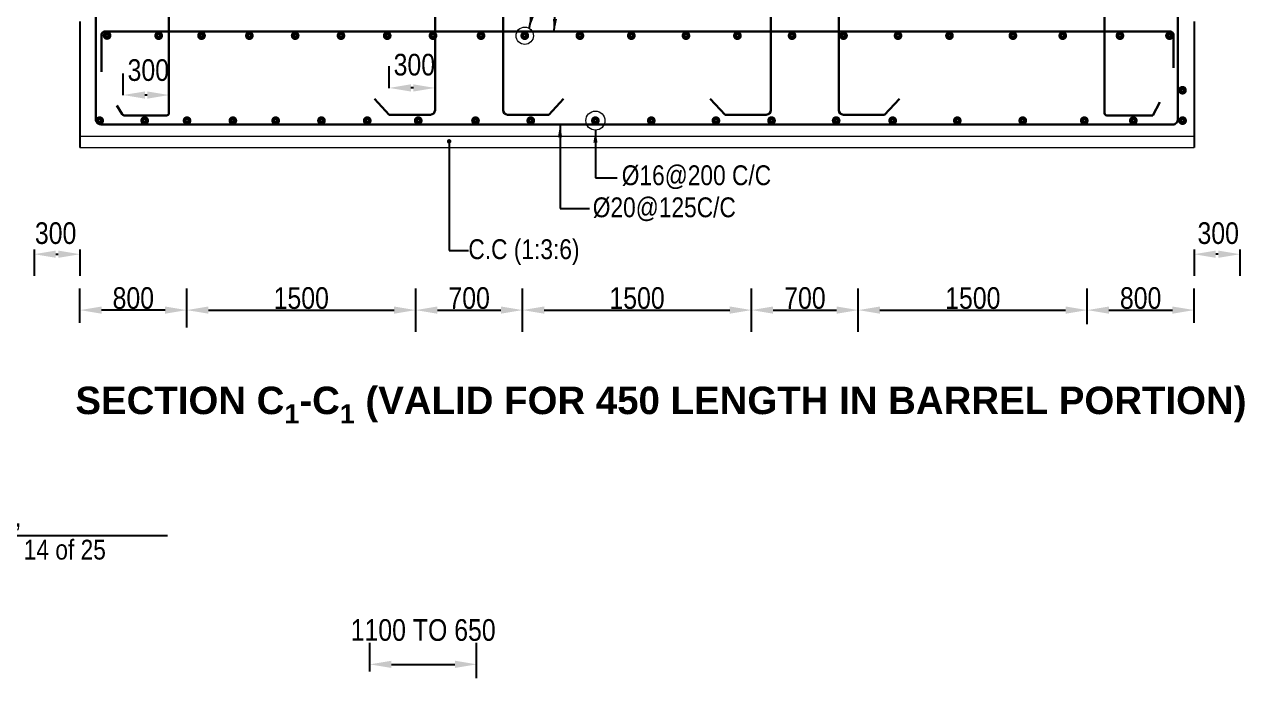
# Model space of a CAD drawing. Extents: x -119161 to 3778985, y -718511 to -30958.
# Drawn here: x 2988497 to 3002008, y -252135 to -244744 of the extents above; entities that cross this region are included whole.
import ezdxf

# ---------------------------------------------------------------- set-up
doc = ezdxf.new("R2010")
doc.units = 0
doc.header["$MEASUREMENT"] = 0
doc.layers.get('DEFPOINTS').update_dxf_attribs({"linetype": 'CONTINUOUS'})
doc.layers.add('Dim', color=7, linetype='CONTINUOUS', lineweight=9)
doc.layers.add('ROD', color=1, linetype='CONTINUOUS', lineweight=30)
doc.layers.add('LINE', color=7, linetype='CONTINUOUS')
doc.layers.add('TXT', color=7, linetype='CONTINUOUS')
doc.styles.add('ARIAL', font='ARIALN.TTF')
doc.styles.add('DIM', font='isocp3.shx')
doc.styles.add('dimText', font='ARIALN.TTF')
doc.styles.get("Standard").update_dxf_attribs({"font": 'times.ttf', "height": 250})
doc.dimstyles.new('3', dxfattribs={"dimtxt": 225, "dimasz": 350, "dimexe": 100, "dimexo": 25, "dimgap": 9, "dimtad": 0, "dimdec": 0, "dimzin": 0, "dimdsep": 46, "dimtxsty": 'Standard', "dimcen": 0, "dimclrt": 256, "dimadec": 0, "dimazin": 0, "dimtfac": 1, "dimtdec": 0, "dimtofl": 0, "dimtmove": 2, "dimatfit": 3, "dimfxl": 1, "dimtolj": 1, "dimtzin": 0, "dimarcsym": 0})
doc.dimstyles.new('dim n_120', dxfattribs={"dimtxt": 240, "dimasz": 240, "dimexe": 240, "dimexo": 150, "dimgap": 100, "dimtad": 2, "dimdec": 0, "dimzin": 0, "dimdsep": 46, "dimtxsty": 'DIM', "dimcen": 350, "dimclrd": 5, "dimclre": 5, "dimclrt": 7, "dimadec": 0, "dimazin": 0, "dimtfac": 1, "dimtdec": 0, "dimtmove": 0, "dimatfit": 3, "dimfxl": 240, "dimfxlon": 1, "dimtolj": 1, "dimtzin": 0, "dimarcsym": 0})
doc.dimstyles.new('dim_70', dxfattribs={"dimtxt": 140, "dimasz": 140, "dimexe": 70, "dimexo": 40, "dimgap": 50, "dimtad": 1, "dimdec": 0, "dimzin": 0, "dimdsep": 46, "dimtxsty": 'ARIAL', "dimcen": 0.09, "dimclrd": 5, "dimclre": 5, "dimclrt": 7, "dimadec": 0, "dimazin": 0, "dimtfac": 1, "dimtdec": 0, "dimtmove": 0, "dimatfit": 3, "dimfxl": 1, "dimtolj": 1, "dimtzin": 0, "dimarcsym": 0})

# ---------------------------------------------------------------- blocks, each defined once
blk = doc.blocks.new('*D1207')
at = {"layer": 'DEFPOINTS', "color": 0, "lineweight": -2, "ltscale": 50}
for p in [(2993505, -251833), (2992321, -252062), (2993505, -252135)]:
    blk.add_point(p, dxfattribs=at)
at = {"layer": 'Dim', "color": 5, "lineweight": -2, "ltscale": 50}
for p, q in [((2992321, -251912), (2992321, -251593)), ((2993505, -251985), (2993505, -251593)), ((2992561, -251833), (2993265, -251833))]:
    blk.add_line(p, q, dxfattribs=at)
for points in [[(2992561, -251793), (2992561, -251873), (2992321, -251833)], [(2993265, -251793), (2993265, -251873), (2993505, -251833)]]:
    blk.add_solid(points, dxfattribs=at)
at = {"layer": 'Dim', "color": 7, "ltscale": 50, "insert": (2992913, -251454), "char_height": 240, "attachment_point": 5, "style": 'dimText'}
blk.add_mtext('\\A1;1100 TO 650', dxfattribs=at)
blk = doc.blocks.new('*D1225')
at = {"layer": 'DEFPOINTS', "color": 0, "lineweight": -2, "ltscale": 50}
for p in [(2992537, -245448), (2992537, -245600), (2993044, -245600)]:
    blk.add_point(p, dxfattribs=at)
at = {"layer": 'Dim', "color": 5, "lineweight": -2, "ltscale": 50}
for p, q in [((2992537, -245450), (2992537, -245208)), ((2993044, -245450), (2993044, -245208)), ((2992804, -245448), (2992777, -245448))]:
    blk.add_line(p, q, dxfattribs=at)
for points in [[(2992777, -245408), (2992777, -245488), (2992537, -245448)], [(2992804, -245408), (2992804, -245488), (2993044, -245448)]]:
    blk.add_solid(points, dxfattribs=at)
at = {"layer": 'Dim', "color": 7, "ltscale": 50, "insert": (2992815, -245192), "char_height": 240, "attachment_point": 5, "style": 'dimText'}
blk.add_mtext('\\A1;300', dxfattribs=at)
blk = doc.blocks.new('*D1226')
at = {"layer": 'DEFPOINTS', "color": 0, "lineweight": -2, "ltscale": 50}
for p in [(2989591, -245527), (2989591, -245679), (2990098, -245679)]:
    blk.add_point(p, dxfattribs=at)
at = {"layer": 'Dim', "color": 5, "lineweight": -2, "ltscale": 50}
for p, q in [((2989591, -245529), (2989591, -245287)), ((2990098, -245529), (2990098, -245287)), ((2989858, -245527), (2989831, -245527))]:
    blk.add_line(p, q, dxfattribs=at)
for points in [[(2989831, -245487), (2989831, -245567), (2989591, -245527)], [(2989858, -245487), (2989858, -245567), (2990098, -245527)]]:
    blk.add_solid(points, dxfattribs=at)
at = {"layer": 'Dim', "color": 7, "ltscale": 50, "insert": (2989869, -245252), "char_height": 240, "attachment_point": 5, "style": 'dimText'}
blk.add_mtext('\\A1;300', dxfattribs=at)
blk = doc.blocks.new('*D1234')
at = {"layer": 'DEFPOINTS', "color": 0, "lineweight": -2, "ltscale": 50}
for p in [(2988605, -247088), (2989112, -247088), (2989112, -247290)]:
    blk.add_point(p, dxfattribs=at)
at = {"layer": 'Dim', "color": 5, "lineweight": -2, "ltscale": 50}
for p, q in [((2988605, -247238), (2988605, -247530)), ((2989112, -247238), (2989112, -247530)), ((2988845, -247290), (2988872, -247290))]:
    blk.add_line(p, q, dxfattribs=at)
for points in [[(2988845, -247250), (2988845, -247330), (2988605, -247290)], [(2988872, -247250), (2988872, -247330), (2989112, -247290)]]:
    blk.add_solid(points, dxfattribs=at)
at = {"layer": 'Dim', "color": 7, "ltscale": 50, "insert": (2988843, -247058), "char_height": 240, "attachment_point": 5, "style": 'dimText'}
blk.add_mtext('\\A1;300', dxfattribs=at)
blk = doc.blocks.new('*D1235')
at = {"layer": 'DEFPOINTS', "color": 0, "lineweight": -2, "ltscale": 50}
for p in [(3001449, -247088), (3001956, -247088), (3001449, -247290)]:
    blk.add_point(p, dxfattribs=at)
at = {"layer": 'Dim', "color": 5, "lineweight": -2, "ltscale": 50}
for p, q in [((3001449, -247238), (3001449, -247530)), ((3001956, -247238), (3001956, -247530)), ((3001716, -247290), (3001689, -247290))]:
    blk.add_line(p, q, dxfattribs=at)
for points in [[(3001689, -247250), (3001689, -247330), (3001449, -247290)], [(3001716, -247250), (3001716, -247330), (3001956, -247290)]]:
    blk.add_solid(points, dxfattribs=at)
at = {"layer": 'Dim', "color": 7, "ltscale": 50, "insert": (3001716, -247058), "char_height": 240, "attachment_point": 5, "style": 'dimText'}
blk.add_mtext('\\A1;300', dxfattribs=at)
blk = doc.blocks.new('*D1239')
at = {"layer": 'DEFPOINTS', "color": 0, "lineweight": -2, "ltscale": 50}
for p in [(2989112, -247909), (2989112, -248199), (2990295, -248251)]:
    blk.add_point(p, dxfattribs=at)
at = {"layer": 'Dim', "color": 5, "lineweight": -2, "ltscale": 50}
for p, q in [((2989112, -248049), (2989112, -247669)), ((2990295, -248101), (2990295, -247669)), ((2990055, -247909), (2989352, -247909))]:
    blk.add_line(p, q, dxfattribs=at)
for points in [[(2989352, -247869), (2989352, -247949), (2989112, -247909)], [(2990055, -247869), (2990055, -247949), (2990295, -247909)]]:
    blk.add_solid(points, dxfattribs=at)
at = {"layer": 'Dim', "color": 7, "ltscale": 50, "insert": (2989703, -247777), "char_height": 240, "attachment_point": 5, "style": 'dimText'}
blk.add_mtext('\\A1;800', dxfattribs=at)
blk = doc.blocks.new('*D1240')
at = {"layer": 'DEFPOINTS', "color": 0, "lineweight": -2, "ltscale": 50}
for p in [(3001449, -247909), (3000266, -248216), (3001449, -248199)]:
    blk.add_point(p, dxfattribs=at)
at = {"layer": 'Dim', "color": 5, "lineweight": -2, "ltscale": 50}
for p, q in [((3000266, -248066), (3000266, -247669)), ((3001449, -248049), (3001449, -247669)), ((3000506, -247909), (3001209, -247909))]:
    blk.add_line(p, q, dxfattribs=at)
for points in [[(3000506, -247869), (3000506, -247949), (3000266, -247909)], [(3001209, -247869), (3001209, -247949), (3001449, -247909)]]:
    blk.add_solid(points, dxfattribs=at)
at = {"layer": 'Dim', "color": 7, "ltscale": 50, "insert": (3000857, -247777), "char_height": 240, "attachment_point": 5, "style": 'dimText'}
blk.add_mtext('\\A1;800', dxfattribs=at)
blk = doc.blocks.new('*D1241')
at = {"layer": 'DEFPOINTS', "color": 0, "lineweight": -2, "ltscale": 50}
for p in [(2994013, -247909), (2992830, -248454), (2994013, -248454)]:
    blk.add_point(p, dxfattribs=at)
at = {"layer": 'Dim', "color": 5, "lineweight": -2, "ltscale": 50}
for p, q in [((2992830, -248149), (2992830, -247669)), ((2994013, -248149), (2994013, -247669)), ((2993070, -247909), (2993773, -247909))]:
    blk.add_line(p, q, dxfattribs=at)
for points in [[(2993070, -247869), (2993070, -247949), (2992830, -247909)], [(2993773, -247869), (2993773, -247949), (2994013, -247909)]]:
    blk.add_solid(points, dxfattribs=at)
at = {"layer": 'Dim', "color": 7, "ltscale": 50, "insert": (2993422, -247777), "char_height": 240, "attachment_point": 5, "style": 'dimText'}
blk.add_mtext('\\A1;700', dxfattribs=at)
blk = doc.blocks.new('*D1242')
at = {"layer": 'DEFPOINTS', "color": 0, "lineweight": -2, "ltscale": 50}
for p in [(2992830, -247909), (2990295, -248177), (2992830, -248095)]:
    blk.add_point(p, dxfattribs=at)
at = {"layer": 'Dim', "color": 5, "lineweight": -2, "ltscale": 50}
for p, q in [((2990295, -248027), (2990295, -247669)), ((2992830, -247945), (2992830, -247669)), ((2990535, -247909), (2992590, -247909))]:
    blk.add_line(p, q, dxfattribs=at)
for points in [[(2990535, -247869), (2990535, -247949), (2990295, -247909)], [(2992590, -247869), (2992590, -247949), (2992830, -247909)]]:
    blk.add_solid(points, dxfattribs=at)
at = {"layer": 'Dim', "color": 7, "ltscale": 50, "insert": (2991563, -247777), "char_height": 240, "attachment_point": 5, "style": 'dimText'}
blk.add_mtext('\\A1;1500', dxfattribs=at)
blk = doc.blocks.new('*D1243')
at = {"layer": 'DEFPOINTS', "color": 0, "lineweight": -2, "ltscale": 50}
for p in [(2997731, -247909), (2996548, -248454), (2997731, -248454)]:
    blk.add_point(p, dxfattribs=at)
at = {"layer": 'Dim', "color": 5, "lineweight": -2, "ltscale": 50}
for p, q in [((2996548, -248149), (2996548, -247669)), ((2997731, -248149), (2997731, -247669)), ((2996788, -247909), (2997491, -247909))]:
    blk.add_line(p, q, dxfattribs=at)
for points in [[(2996788, -247869), (2996788, -247949), (2996548, -247909)], [(2997491, -247869), (2997491, -247949), (2997731, -247909)]]:
    blk.add_solid(points, dxfattribs=at)
at = {"layer": 'Dim', "color": 7, "ltscale": 50, "insert": (2997140, -247777), "char_height": 240, "attachment_point": 5, "style": 'dimText'}
blk.add_mtext('\\A1;700', dxfattribs=at)
blk = doc.blocks.new('*D1244')
at = {"layer": 'DEFPOINTS', "color": 0, "lineweight": -2, "ltscale": 50}
for p in [(2996548, -247909), (2994013, -248177), (2996548, -248095)]:
    blk.add_point(p, dxfattribs=at)
at = {"layer": 'Dim', "color": 5, "lineweight": -2, "ltscale": 50}
for p, q in [((2994013, -248027), (2994013, -247669)), ((2996548, -247945), (2996548, -247669)), ((2994253, -247909), (2996308, -247909))]:
    blk.add_line(p, q, dxfattribs=at)
for points in [[(2994253, -247869), (2994253, -247949), (2994013, -247909)], [(2996308, -247869), (2996308, -247949), (2996548, -247909)]]:
    blk.add_solid(points, dxfattribs=at)
at = {"layer": 'Dim', "color": 7, "ltscale": 50, "insert": (2995281, -247777), "char_height": 240, "attachment_point": 5, "style": 'dimText'}
blk.add_mtext('\\A1;1500', dxfattribs=at)
blk = doc.blocks.new('*D1245')
at = {"layer": 'DEFPOINTS', "color": 0, "lineweight": -2, "ltscale": 50}
for p in [(3000266, -247909), (2997731, -248177), (3000266, -248095)]:
    blk.add_point(p, dxfattribs=at)
at = {"layer": 'Dim', "color": 5, "lineweight": -2, "ltscale": 50}
for p, q in [((2997731, -248027), (2997731, -247669)), ((3000266, -247945), (3000266, -247669)), ((2997971, -247909), (3000026, -247909))]:
    blk.add_line(p, q, dxfattribs=at)
for points in [[(2997971, -247869), (2997971, -247949), (2997731, -247909)], [(3000026, -247869), (3000026, -247949), (3000266, -247909)]]:
    blk.add_solid(points, dxfattribs=at)
at = {"layer": 'Dim', "color": 7, "ltscale": 50, "insert": (2998999, -247777), "char_height": 240, "attachment_point": 5, "style": 'dimText'}
blk.add_mtext('\\A1;1500', dxfattribs=at)

msp = doc.modelspace()

# ---------------------------------------------------------------- linework, layer by layer
at = {"layer": 'Dim'}
for centre, radius in [((2994037.7, -244870.6, 0), 96.1), ((2994819.6, -245810.5, 0), 105.5)]:
    msp.add_circle(centre, radius, dxfattribs=at)
at = {"layer": 'LINE'}
for p, q in [((2989111.9, -244714.1, 0), (2989111.9, -246108.4, 0)), ((3001449, -244714.1, 0), (3001449, -246108.4, 0))]:
    msp.add_line(p, q, dxfattribs=at)
at = {"layer": 'LINE', "lineweight": 18}
for p, q in [((2989111.9, -245981.6, 0), (3001449, -245981.6, 0)), ((2989111.9, -246108.4, 0), (3001449, -246108.4, 0))]:
    msp.add_line(p, q, dxfattribs=at)
at = {"layer": 'ROD'}
for p, q in [((2989288, -245793.2, 0), (2989298.6, -234586.8, 0)), ((2990097.6, -245728.2, 0), (2990097.6, -234591.5, 0)), ((2993043.9, -245693.8, 0), (2993043.9, -234569.5, 0)), ((2993797.5, -245693.8, 0), (2993797.5, -234574.3, 0)), ((2996761.9, -245693.8, 0), (2996761.9, -234569.5, 0)), ((2997515.5, -245693.8, 0), (2997515.5, -234574.3, 0)), ((3000457.6, -245728.2, 0), (3000457.6, -234627, 0)), ((3001270.6, -245793.2, 0), (3001260, -234624.1, 0)), ((2989352, -244857.8, 0), (2989352, -245269.5, 0)), ((2993782.3, -244824, 0), (2989385.8, -244824, 0)), ((2993782.3, -244824, 0), (3001186.3, -244824, 0)), ((3001220.1, -244857.8, 0), (3001220.1, -245225.8, 0)), ((2992373.3, -245567.2, 0), (2992536.9, -245744.5, 0)), ((2994468, -245567.2, 0), (2994304.5, -245744.5, 0)), ((2996091.3, -245567.2, 0), (2996254.9, -245744.5, 0)), ((2998186, -245567.2, 0), (2998022.5, -245744.5, 0)), ((2989520.4, -245642.4, 0), (2989581.6, -245738, 0)), ((2989610, -245753.6, 0), (2990072.2, -245753.6, 0)), ((2992536.9, -245744.5, 0), (2992993.2, -245744.5, 0)), ((2994304.5, -245744.5, 0), (2993848.2, -245744.5, 0)), ((2996254.9, -245744.5, 0), (2996711.2, -245744.5, 0)), ((2998022.5, -245744.5, 0), (2997566.2, -245744.5, 0)), ((3000992.8, -245753.6, 0), (3000482.9, -245753.6, 0)), ((2993782.3, -245854.9, 0), (2989347.1, -245852.4, 0)), ((2993782.3, -245854.9, 0), (3001211.5, -245852.4, 0))]:
    msp.add_line(p, q, dxfattribs=at)
at = {"layer": 'ROD', "const_width": 51.9, "elevation": 0}
for points in [[(2989434.1, -244860.2, -1), (2989391.8, -244874.3, -1)], [(2990005.1, -244862.2, -1), (2989962.8, -244876.3, -1)], [(2990479.9, -244862.2, -1), (2990437.6, -244876.3, -1)], [(2991009.6, -244862.2, -1), (2990967.2, -244876.3, -1)], [(2991474.2, -244862.2, 1), (2991516.6, -244876.3, 1)], [(2991981.2, -244862.2, 1), (2992023.5, -244876.3, 1)], [(2992493.4, -244862.2, 1), (2992535.8, -244876.3, 1)], [(2993000.4, -244862.2, 1), (2993042.8, -244876.3, 1)], [(2993574.3, -244862.2, -1.0016556), (2993532.1, -244876.3, -1.0016556)], [(2994058.9, -244862.2, -1), (2994016.5, -244876.3, -1)], [(2994669.4, -244862.2, -1), (2994627.1, -244876.3, -1)], [(2995238.9, -244862.2, -1), (2995196.6, -244876.3, -1)], [(2995843.8, -244862.2, -1), (2995801.5, -244876.3, -1)], [(2996413.4, -244862.2, -1), (2996371.1, -244876.3, -1)], [(2997018.7, -244862.2, -1), (2996976.4, -244876.3, -1)], [(2997588.3, -244862.2, -1), (2997546, -244876.3, -1)], [(2998191.9, -244862.2, -1), (2998149.6, -244876.3, -1)], [(2998761.4, -244862.2, -1), (2998719.1, -244876.3, -1)], [(2999421.6, -244862.2, 1), (2999463.9, -244876.3, 1)], [(2999973.3, -244862.2, 1), (3000015.7, -244876.3, 1)], [(3000606.7, -244862.2, 1), (3000649, -244876.3, 1)], [(3001155.3, -244862.2, 1), (3001197.7, -244876.3, 1)], [(3001299.1, -245466.8, 1), (3001341.5, -245480.9, 1)], [(2996748.8, -245802.8, 1), (2996791.1, -245816.9, 1)], [(2997506.8, -245802.8, -1), (2997464.5, -245816.9, -1)], [(2989309.4, -245803.4, 1), (2989351.7, -245817.6, 1)], [(2989850.4, -245803.4, -1), (2989808.1, -245817.6, -1)], [(2990319.6, -245803.4, -1), (2990277.3, -245817.6, -1)], [(2990826.6, -245803.4, -1), (2990784.3, -245817.6, -1)], [(2991300.6, -245803.4, -1), (2991258.3, -245817.6, -1)], [(2991765.2, -245803.4, 1), (2991807.5, -245817.6, 1)], [(2992314.5, -245803.4, -1), (2992272.2, -245817.6, -1)], [(2992836.9, -245803.4, 1), (2992879.3, -245817.6, 1)], [(2993471, -245803.4, 1), (2993513.3, -245817.6, 1)], [(2994082.8, -245803.4, 1), (2994125.1, -245817.6, 1)], [(2994840.8, -245803.4, -1), (2994798.5, -245817.6, -1)], [(2995417.5, -245803.3, 1), (2995459.8, -245817.4, 1)], [(2996175.5, -245803.3, -1), (2996133.2, -245817.4, -1)], [(2998090, -245803.4, 1), (2998132.3, -245817.6, 1)], [(2998848, -245803.4, -1), (2998805.7, -245817.6, -1)], [(2999530.5, -245803.4, 1), (2999572.8, -245817.6, 1)], [(3000211.8, -245803.4, 1), (3000254.2, -245817.6, 1)], [(3000754.6, -245803.4, 1), (3000796.9, -245817.6, 1)], [(3001342.6, -245803.4, -1), (3001300.2, -245817.6, -1)]]:
    msp.add_lwpolyline(points, format="xyb", close=True, dxfattribs=at)
at = {"layer": 'ROD', "elevation": 0}
msp.add_lwpolyline([(3001071.4, -245606.5), (3000992.8, -245753.6)], dxfattribs=at)
at = {"layer": 'ROD'}
for centre, radius, start, end in [((2989385.8, -244857.8, 0), 33.8, 90, 180), ((3001186.3, -244857.8, 0), 33.8, 0, 90), ((2989610, -245719.8, 0), 33.8, 212.62719, 270), ((2990072.2, -245728.2, 0), 25.4, 270, 0), ((2992993.2, -245693.8, 0), 50.7, 270, 0), ((2993848.2, -245693.8, 0), 50.7, 180, 270), ((2996711.2, -245693.8, 0), 50.7, 270, 0), ((2997566.2, -245693.8, 0), 50.7, 180, 270), ((3000482.9, -245728.2, 0), 25.4, 180, 270), ((2989347.2, -245793.2, 0), 59.2, 179.94562, 269.96789), ((3001211.4, -245793.3, 0), 59.2, 270.03798, 0.05438)]:
    msp.add_arc(centre, radius, start, end, dxfattribs=at)

# ---------------------------------------------------------------- texts
at = {"layer": 'TXT', "color": 0, "char_height": 219.7, "attachment_point": 4, "style": 'ARIAL'}
for s, insert, width in [('%%C16@200 C/C', (2995111.5, -246437.4, 0), 5997.579), ('%%C20@125C/C', (2994790.6, -246792.7, 0), 5997.579), ('C.C (1:3:6)', (2993413.4, -247267.5, 0), 2279.501), ("For Reinforcement Details,\\PSee Detail 'P' in Sheet No. 14 of 25", (2985469.4, -250380.9, 0), 6969.276)]:
    msp.add_mtext(s, dxfattribs=dict(at, insert=insert, width=width))
at = {"layer": 'TXT', "color": 0, "insert": (2989062.6, -248960.9, 0), "char_height": 169, "width": 13248.689, "attachment_point": 4}
msp.add_mtext('\\A1;{\\fArial|b1|i0|c0|p34;\\H1.8x;\\C6;SECTION C\\H0.7x;\\S^ 1;\\H1.429x;-C\\H0.7x;\\S^ 1;\\H1.429x; (VALID FOR 450 LENGTH IN BARREL PORTION)}', dxfattribs=at)

# ---------------------------------------------------------------- dimensions: what is measured, and where the dimension line sits
at = {"layer": 'Dim', "ltscale": 50}
for base, p1, p2, picture, middle in [((2992536.9, -245448.1, 0), (2993043.9, -245599.7, 0), (2992536.9, -245599.7, 0), '*D1225', (2992815, -245192, 0)), ((2989590.6, -245527, 0), (2990097.6, -245678.6, 0), (2989590.6, -245678.6, 0), '*D1226', (2989868.6, -245252.4, 0)), ((2989112, -247289.6, 0), (2988604.9, -247088, 0), (2989112, -247088, 0), '*D1234', (2988843, -247058.4, 0))]:
    dim = msp.add_linear_dim(base=base, p1=p1, p2=p2, text='300', dimstyle='dim n_120', override={"dimgap": 10, "dimtxsty": 'dimText', "dimtmove": 2}, dxfattribs=at)
    dim.commit()
    dim.dimension.update_dxf_attribs({"geometry": picture, "text_midpoint": middle, "dimtype": 160})
dim = msp.add_linear_dim(base=(3001449, -247289.6, 0), p1=(3001956, -247088, 0), p2=(3001449, -247088, 0), angle=180, text='300', dimstyle='dim n_120', override={"dimgap": 10, "dimtxsty": 'dimText', "dimtmove": 2}, dxfattribs=at)
dim.commit()
dim.dimension.update_dxf_attribs({"geometry": '*D1235', "text_midpoint": (3001715.7, -247058.4, 0), "dimtype": 160})
for base, p1, p2, text, picture, middle in [((2989111.7, -247909.2, 0), (2990295, -248251.4, 0), (2989111.7, -248199, 0), '800', '*D1239', (2989703.4, -247776.7, 0)), ((2992830, -247909.2, 0), (2990295, -248177, 0), (2992830, -248094.5, 0), '1500', '*D1242', (2991562.5, -247776.7, 0)), ((2994013.1, -247909.2, 0), (2992830, -248454.4, 0), (2994013.1, -248454.4, 0), '700', '*D1241', (2993421.6, -247776.7, 0)), ((2996548.1, -247909.2, 0), (2994013.1, -248177, 0), (2996548.1, -248094.5, 0), '1500', '*D1244', (2995280.6, -247776.7, 0)), ((2997731.2, -247909.2, 0), (2996548.1, -248454.4, 0), (2997731.2, -248454.4, 0), '700', '*D1243', (2997139.6, -247776.7, 0)), ((3000266.2, -247909.2, 0), (2997731.2, -248177, 0), (3000266.2, -248094.5, 0), '1500', '*D1245', (2998998.7, -247776.7, 0)), ((2993504.5, -251833.3, 0), (2992321.3, -252062.5, 0), (2993504.5, -252134.8, 0), '1100 TO 650', '*D1207', (2992912.9, -251454.2, 0))]:
    dim = msp.add_linear_dim(base=base, p1=p1, p2=p2, text=text, dimstyle='dim n_120', override={"dimgap": 10, "dimtxsty": 'dimText', "dimtmove": 2}, dxfattribs=at)
    dim.commit()
    dim.dimension.update_dxf_attribs({"geometry": picture, "text_midpoint": middle})
dim = msp.add_linear_dim(base=(3001448.9, -247909.2, 0), p1=(3000265.7, -248215.6, 0), p2=(3001448.9, -248199, 0), angle=180, text='800', dimstyle='dim n_120', override={"dimgap": 10, "dimtxsty": 'dimText', "dimtmove": 2}, dxfattribs=at)
dim.commit()
dim.dimension.update_dxf_attribs({"geometry": '*D1240', "text_midpoint": (3000857.3, -247776.7, 0)})

# ---------------------------------------------------------------- leaders
at = {"layer": 'Dim'}
for points in [[(2994088.2, -244788.9, 0), (2994349.6, -243534.4, 0), (2994501.6, -243534.4, 0)], [(2994364.8, -244824, 0), (2994406.8, -243987.6, 0), (2994526.5, -243987.6, 0)], [(2994428.5, -245854.9, 0), (2994428.5, -246783.9, 0), (2994756.1, -246782.4, 0)], [(2994820.4, -245916, 0), (2994820.4, -246445.2, 0), (2995059.8, -246445.2, 0)]]:
    msp.add_leader(points, dimstyle='dim_70', dxfattribs=at)
at = {"layer": 'Dim', "ltscale": 50}
msp.add_leader([(2993200, -246039.9, 0), (2993200, -247248.6, 0), (2993412.9, -247248.6, 0)], dimstyle='dim_70', override={"dimasz": 50, "dimgap": 20, "dimtad": 0, "dimldrblk": 'Dot'}, dxfattribs=at)
at = {"layer": 'LINE', "ltscale": 0.5}
msp.add_leader([(2985421.9, -251270.6, 0), (2985421.9, -250405.5, 0), (2990083.4, -250405.5, 0)], dimstyle='3', override={"dimgap": 9, "dimtad": 0, "dimfxl": 700}, dxfattribs=at)

doc.saveas('drawing.dxf')
